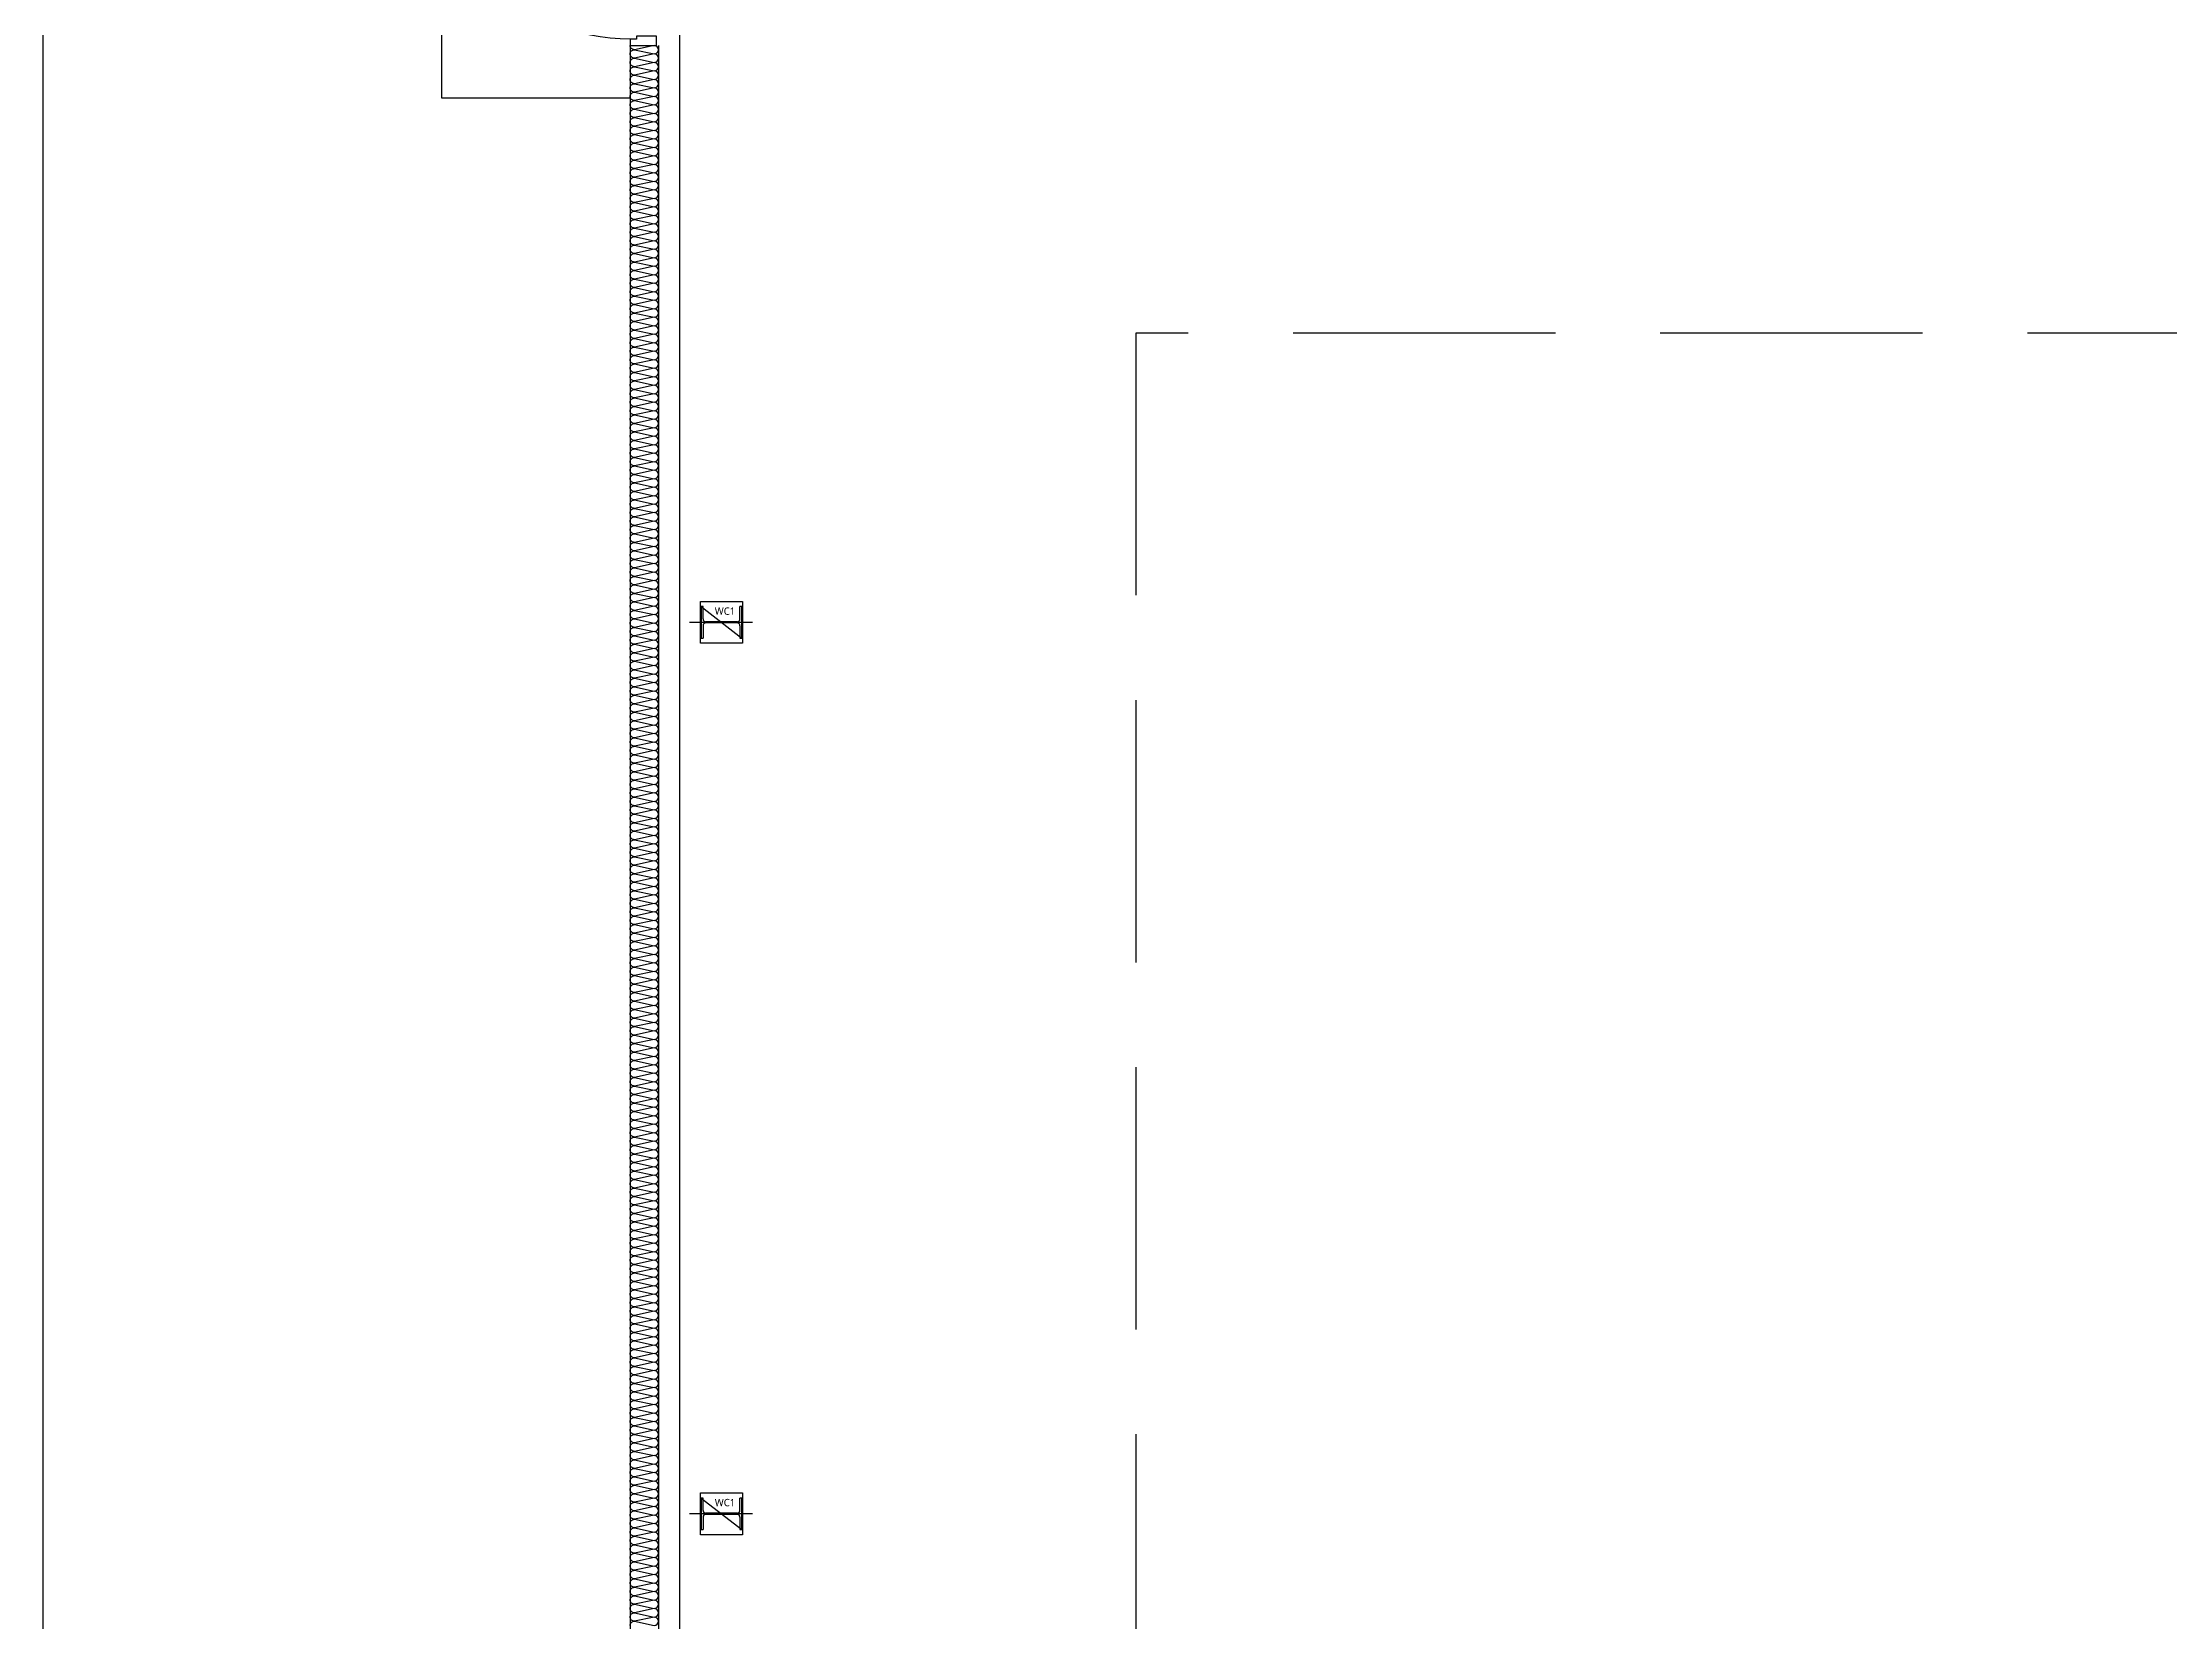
# Model space of a CAD drawing. Header units: millimetres. Extents: x 0 to 420500, y 0 to 297000.
# Drawn here: x 119534 to 129670, y 228740 to 236268 of the extents above; entities that cross this region are included whole.
import ezdxf
from ezdxf.xclip import XClip

# ---------------------------------------------------------------- set-up
doc = ezdxf.new("R2010")
doc.units = ezdxf.units.MM
doc.header["$LTSCALE"] = 5000
doc.header["$XCLIPFRAME"] = 0
doc.linetypes.add('DASH', pattern=[0.35, 0.25, -0.1])
doc.linetypes.add('DASHED2', pattern=[0.375, 0.25, -0.125])
doc.layers.add('arch', color=8, linetype='Continuous')
doc.layers.add('TRAY', color=3, linetype='Continuous')
doc.styles.add('스타일1', font='malgun.ttf')

# ---------------------------------------------------------------- blocks, each defined once
blk = doc.blocks.new('*U51')
at = {"color": 0}
for points in [[(-20433.3, 0, -0.414214), (-20448.3, 15), (-20433.3, 85, 1), (-20463.3, 85), (-20448.3, 15, -0.414214), (-20463.3, 0, 0.414214)], [(-20403.3, 0, -0.414214), (-20418.3, 15), (-20403.3, 85, 1), (-20433.3, 85), (-20418.3, 15, -0.414214), (-20433.3, 0, 0.414214)], [(-20373.3, 0, -0.414214), (-20388.3, 15), (-20373.3, 85, 1), (-20403.3, 85), (-20388.3, 15, -0.414214), (-20403.3, 0, 0.414214)], [(-20343.3, 0, -0.414214), (-20358.3, 15), (-20343.3, 85, 1), (-20373.3, 85), (-20358.3, 15, -0.414214), (-20373.3, 0, 0.414214)], [(-20313.3, 0, -0.414214), (-20328.3, 15), (-20313.3, 85, 1), (-20343.3, 85), (-20328.3, 15, -0.414214), (-20343.3, 0, 0.414214)], [(-20283.3, 0, -0.414214), (-20298.3, 15), (-20283.3, 85, 1), (-20313.3, 85), (-20298.3, 15, -0.414214), (-20313.3, 0, 0.414214)], [(-20253.3, 0, -0.414214), (-20268.3, 15), (-20253.3, 85, 1), (-20283.3, 85), (-20268.3, 15, -0.414214), (-20283.3, 0, 0.414214)], [(-20223.3, 0, -0.414214), (-20238.3, 15), (-20223.3, 85, 1), (-20253.3, 85), (-20238.3, 15, -0.414214), (-20253.3, 0, 0.414214)], [(-20193.3, 0, -0.414214), (-20208.3, 15), (-20193.3, 85, 1), (-20223.3, 85), (-20208.3, 15, -0.414214), (-20223.3, 0, 0.414214)], [(-20163.3, 0, -0.414214), (-20178.3, 15), (-20163.3, 85, 1), (-20193.3, 85), (-20178.3, 15, -0.414214), (-20193.3, 0, 0.414214)], [(-20133.3, 0, -0.414214), (-20148.3, 15), (-20133.3, 85, 1), (-20163.3, 85), (-20148.3, 15, -0.414214), (-20163.3, 0, 0.414214)], [(-20103.3, 0, -0.414214), (-20118.3, 15), (-20103.3, 85, 1), (-20133.3, 85), (-20118.3, 15, -0.414214), (-20133.3, 0, 0.414214)], [(-20073.3, 0, -0.414214), (-20088.3, 15), (-20073.3, 85, 1), (-20103.3, 85), (-20088.3, 15, -0.414214), (-20103.3, 0, 0.414214)], [(-20043.3, 0, -0.414214), (-20058.3, 15), (-20043.3, 85, 1), (-20073.3, 85), (-20058.3, 15, -0.414214), (-20073.3, 0, 0.414214)], [(-20013.3, 0, -0.414214), (-20028.3, 15), (-20013.3, 85, 1), (-20043.3, 85), (-20028.3, 15, -0.414214), (-20043.3, 0, 0.414214)], [(-19983.3, 0, -0.414214), (-19998.3, 15), (-19983.3, 85, 1), (-20013.3, 85), (-19998.3, 15, -0.414214), (-20013.3, 0, 0.414214)], [(-19953.3, 0, -0.414214), (-19968.3, 15), (-19953.3, 85, 1), (-19983.3, 85), (-19968.3, 15, -0.414214), (-19983.3, 0, 0.414214)], [(-19923.3, 0, -0.414214), (-19938.3, 15), (-19923.3, 85, 1), (-19953.3, 85), (-19938.3, 15, -0.414214), (-19953.3, 0, 0.414214)], [(-19893.3, 0, -0.414214), (-19908.3, 15), (-19893.3, 85, 1), (-19923.3, 85), (-19908.3, 15, -0.414214), (-19923.3, 0, 0.414214)], [(-19863.3, 0, -0.414214), (-19878.3, 15), (-19863.3, 85, 1), (-19893.3, 85), (-19878.3, 15, -0.414214), (-19893.3, 0, 0.414214)], [(-19833.3, 0, -0.414214), (-19848.3, 15), (-19833.3, 85, 1), (-19863.3, 85), (-19848.3, 15, -0.414214), (-19863.3, 0, 0.414214)], [(-19803.3, 0, -0.414214), (-19818.3, 15), (-19803.3, 85, 1), (-19833.3, 85), (-19818.3, 15, -0.414214), (-19833.3, 0, 0.414214)], [(-19773.3, 0, -0.414214), (-19788.3, 15), (-19773.3, 85, 1), (-19803.3, 85), (-19788.3, 15, -0.414214), (-19803.3, 0, 0.414214)], [(-19743.3, 0, -0.414214), (-19758.3, 15), (-19743.3, 85, 1), (-19773.3, 85), (-19758.3, 15, -0.414214), (-19773.3, 0, 0.414214)], [(-19713.3, 0, -0.414214), (-19728.3, 15), (-19713.3, 85, 1), (-19743.3, 85), (-19728.3, 15, -0.414214), (-19743.3, 0, 0.414214)], [(-19683.3, 0, -0.414214), (-19698.3, 15), (-19683.3, 85, 1), (-19713.3, 85), (-19698.3, 15, -0.414214), (-19713.3, 0, 0.414214)], [(-19653.3, 0, -0.414214), (-19668.3, 15), (-19653.3, 85, 1), (-19683.3, 85), (-19668.3, 15, -0.414214), (-19683.3, 0, 0.414214)], [(-19623.3, 0, -0.414214), (-19638.3, 15), (-19623.3, 85, 1), (-19653.3, 85), (-19638.3, 15, -0.414214), (-19653.3, 0, 0.414214)], [(-19593.3, 0, -0.414214), (-19608.3, 15), (-19593.3, 85, 1), (-19623.3, 85), (-19608.3, 15, -0.414214), (-19623.3, 0, 0.414214)], [(-19563.3, 0, -0.414214), (-19578.3, 15), (-19563.3, 85, 1), (-19593.3, 85), (-19578.3, 15, -0.414214), (-19593.3, 0, 0.414214)], [(-19533.3, 0, -0.414214), (-19548.3, 15), (-19533.3, 85, 1), (-19563.3, 85), (-19548.3, 15, -0.414214), (-19563.3, 0, 0.414214)], [(-19503.3, 0, -0.414214), (-19518.3, 15), (-19503.3, 85, 1), (-19533.3, 85), (-19518.3, 15, -0.414214), (-19533.3, 0, 0.414214)], [(-19473.3, 0, -0.414214), (-19488.3, 15), (-19473.3, 85, 1), (-19503.3, 85), (-19488.3, 15, -0.414214), (-19503.3, 0, 0.414214)], [(-19443.3, 0, -0.414214), (-19458.3, 15), (-19443.3, 85, 1), (-19473.3, 85), (-19458.3, 15, -0.414214), (-19473.3, 0, 0.414214)], [(-19413.3, 0, -0.414214), (-19428.3, 15), (-19413.3, 85, 1), (-19443.3, 85), (-19428.3, 15, -0.414214), (-19443.3, 0, 0.414214)], [(-19383.3, 0, -0.414214), (-19398.3, 15), (-19383.3, 85, 1), (-19413.3, 85), (-19398.3, 15, -0.414214), (-19413.3, 0, 0.414214)], [(-19353.3, 0, -0.414214), (-19368.3, 15), (-19353.3, 85, 1), (-19383.3, 85), (-19368.3, 15, -0.414214), (-19383.3, 0, 0.414214)], [(-19323.3, 0, -0.414214), (-19338.3, 15), (-19323.3, 85, 1), (-19353.3, 85), (-19338.3, 15, -0.414214), (-19353.3, 0, 0.414214)], [(-19293.3, 0, -0.414214), (-19308.3, 15), (-19293.3, 85, 1), (-19323.3, 85), (-19308.3, 15, -0.414214), (-19323.3, 0, 0.414214)], [(-19263.3, 0, -0.414214), (-19278.3, 15), (-19263.3, 85, 1), (-19293.3, 85), (-19278.3, 15, -0.414214), (-19293.3, 0, 0.414214)], [(-19233.3, 0, -0.414214), (-19248.3, 15), (-19233.3, 85, 1), (-19263.3, 85), (-19248.3, 15, -0.414214), (-19263.3, 0, 0.414214)], [(-19203.3, 0, -0.414214), (-19218.3, 15), (-19203.3, 85, 1), (-19233.3, 85), (-19218.3, 15, -0.414214), (-19233.3, 0, 0.414214)], [(-19173.3, 0, -0.414214), (-19188.3, 15), (-19173.3, 85, 1), (-19203.3, 85), (-19188.3, 15, -0.414214), (-19203.3, 0, 0.414214)], [(-19143.3, 0, -0.414214), (-19158.3, 15), (-19143.3, 85, 1), (-19173.3, 85), (-19158.3, 15, -0.414214), (-19173.3, 0, 0.414214)], [(-19113.3, 0, -0.414214), (-19128.3, 15), (-19113.3, 85, 1), (-19143.3, 85), (-19128.3, 15, -0.414214), (-19143.3, 0, 0.414214)], [(-19083.3, 0, -0.414214), (-19098.3, 15), (-19083.3, 85, 1), (-19113.3, 85), (-19098.3, 15, -0.414214), (-19113.3, 0, 0.414214)], [(-19053.3, 0, -0.414214), (-19068.3, 15), (-19053.3, 85, 1), (-19083.3, 85), (-19068.3, 15, -0.414214), (-19083.3, 0, 0.414214)], [(-19023.3, 0, -0.414214), (-19038.3, 15), (-19023.3, 85, 1), (-19053.3, 85), (-19038.3, 15, -0.414214), (-19053.3, 0, 0.414214)], [(-18993.3, 0, -0.414214), (-19008.3, 15), (-18993.3, 85, 1), (-19023.3, 85), (-19008.3, 15, -0.414214), (-19023.3, 0, 0.414214)], [(-18963.3, 0, -0.414214), (-18978.3, 15), (-18963.3, 85, 1), (-18993.3, 85), (-18978.3, 15, -0.414214), (-18993.3, 0, 0.414214)], [(-18933.3, 0, -0.414214), (-18948.3, 15), (-18933.3, 85, 1), (-18963.3, 85), (-18948.3, 15, -0.414214), (-18963.3, 0, 0.414214)], [(-18903.3, 0, -0.414214), (-18918.3, 15), (-18903.3, 85, 1), (-18933.3, 85), (-18918.3, 15, -0.414214), (-18933.3, 0, 0.414214)], [(-18873.3, 0, -0.414214), (-18888.3, 15), (-18873.3, 85, 1), (-18903.3, 85), (-18888.3, 15, -0.414214), (-18903.3, 0, 0.414214)], [(-18843.3, 0, -0.414214), (-18858.3, 15), (-18843.3, 85, 1), (-18873.3, 85), (-18858.3, 15, -0.414214), (-18873.3, 0, 0.414214)], [(-18813.3, 0, -0.414214), (-18828.3, 15), (-18813.3, 85, 1), (-18843.3, 85), (-18828.3, 15, -0.414214), (-18843.3, 0, 0.414214)], [(-18783.3, 0, -0.414214), (-18798.3, 15), (-18783.3, 85, 1), (-18813.3, 85), (-18798.3, 15, -0.414214), (-18813.3, 0, 0.414214)], [(-18753.3, 0, -0.414214), (-18768.3, 15), (-18753.3, 85, 1), (-18783.3, 85), (-18768.3, 15, -0.414214), (-18783.3, 0, 0.414214)], [(-18723.3, 0, -0.414214), (-18738.3, 15), (-18723.3, 85, 1), (-18753.3, 85), (-18738.3, 15, -0.414214), (-18753.3, 0, 0.414214)], [(-18693.3, 0, -0.414214), (-18708.3, 15), (-18693.3, 85, 1), (-18723.3, 85), (-18708.3, 15, -0.414214), (-18723.3, 0, 0.414214)], [(-18663.3, 0, -0.414214), (-18678.3, 15), (-18663.3, 85, 1), (-18693.3, 85), (-18678.3, 15, -0.414214), (-18693.3, 0, 0.414214)], [(-18633.3, 0, -0.414214), (-18648.3, 15), (-18633.3, 85, 1), (-18663.3, 85), (-18648.3, 15, -0.414214), (-18663.3, 0, 0.414214)], [(-18603.3, 0, -0.414214), (-18618.3, 15), (-18603.3, 85, 1), (-18633.3, 85), (-18618.3, 15, -0.414214), (-18633.3, 0, 0.414214)], [(-18573.3, 0, -0.414214), (-18588.3, 15), (-18573.3, 85, 1), (-18603.3, 85), (-18588.3, 15, -0.414214), (-18603.3, 0, 0.414214)], [(-18543.3, 0, -0.414214), (-18558.3, 15), (-18543.3, 85, 1), (-18573.3, 85), (-18558.3, 15, -0.414214), (-18573.3, 0, 0.414214)], [(-18513.3, 0, -0.414214), (-18528.3, 15), (-18513.3, 85, 1), (-18543.3, 85), (-18528.3, 15, -0.414214), (-18543.3, 0, 0.414214)], [(-18483.3, 0, -0.414214), (-18498.3, 15), (-18483.3, 85, 1), (-18513.3, 85), (-18498.3, 15, -0.414214), (-18513.3, 0, 0.414214)], [(-18453.3, 0, -0.414214), (-18468.3, 15), (-18453.3, 85, 1), (-18483.3, 85), (-18468.3, 15, -0.414214), (-18483.3, 0, 0.414214)], [(-18423.3, 0, -0.414214), (-18438.3, 15), (-18423.3, 85, 1), (-18453.3, 85), (-18438.3, 15, -0.414214), (-18453.3, 0, 0.414214)], [(-18393.3, 0, -0.414214), (-18408.3, 15), (-18393.3, 85, 1), (-18423.3, 85), (-18408.3, 15, -0.414214), (-18423.3, 0, 0.414214)], [(-18363.3, 0, -0.414214), (-18378.3, 15), (-18363.3, 85, 1), (-18393.3, 85), (-18378.3, 15, -0.414214), (-18393.3, 0, 0.414214)], [(-18333.3, 0, -0.414214), (-18348.3, 15), (-18333.3, 85, 1), (-18363.3, 85), (-18348.3, 15, -0.414214), (-18363.3, 0, 0.414214)], [(-18303.3, 0, -0.414214), (-18318.3, 15), (-18303.3, 85, 1), (-18333.3, 85), (-18318.3, 15, -0.414214), (-18333.3, 0, 0.414214)], [(-18273.3, 0, -0.414214), (-18288.3, 15), (-18273.3, 85, 1), (-18303.3, 85), (-18288.3, 15, -0.414214), (-18303.3, 0, 0.414214)], [(-18243.3, 0, -0.414214), (-18258.3, 15), (-18243.3, 85, 1), (-18273.3, 85), (-18258.3, 15, -0.414214), (-18273.3, 0, 0.414214)], [(-18213.3, 0, -0.414214), (-18228.3, 15), (-18213.3, 85, 1), (-18243.3, 85), (-18228.3, 15, -0.414214), (-18243.3, 0, 0.414214)], [(-18183.3, 0, -0.414214), (-18198.3, 15), (-18183.3, 85, 1), (-18213.3, 85), (-18198.3, 15, -0.414214), (-18213.3, 0, 0.414214)], [(-18153.3, 0, -0.414214), (-18168.3, 15), (-18153.3, 85, 1), (-18183.3, 85), (-18168.3, 15, -0.414214), (-18183.3, 0, 0.414214)], [(-18123.3, 0, -0.414214), (-18138.3, 15), (-18123.3, 85, 1), (-18153.3, 85), (-18138.3, 15, -0.414214), (-18153.3, 0, 0.414214)], [(-18093.3, 0, -0.414214), (-18108.3, 15), (-18093.3, 85, 1), (-18123.3, 85), (-18108.3, 15, -0.414214), (-18123.3, 0, 0.414214)], [(-18063.3, 0, -0.414214), (-18078.3, 15), (-18063.3, 85, 1), (-18093.3, 85), (-18078.3, 15, -0.414214), (-18093.3, 0, 0.414214)], [(-18033.3, 0, -0.414214), (-18048.3, 15), (-18033.3, 85, 1), (-18063.3, 85), (-18048.3, 15, -0.414214), (-18063.3, 0, 0.414214)], [(-18003.3, 0, -0.414214), (-18018.3, 15), (-18003.3, 85, 1), (-18033.3, 85), (-18018.3, 15, -0.414214), (-18033.3, 0, 0.414214)], [(-17973.3, 0, -0.414214), (-17988.3, 15), (-17973.3, 85, 1), (-18003.3, 85), (-17988.3, 15, -0.414214), (-18003.3, 0, 0.414214)], [(-17943.3, 0, -0.414214), (-17958.3, 15), (-17943.3, 85, 1), (-17973.3, 85), (-17958.3, 15, -0.414214), (-17973.3, 0, 0.414214)], [(-17913.3, 0, -0.414214), (-17928.3, 15), (-17913.3, 85, 1), (-17943.3, 85), (-17928.3, 15, -0.414214), (-17943.3, 0, 0.414214)], [(-17883.3, 0, -0.414214), (-17898.3, 15), (-17883.3, 85, 1), (-17913.3, 85), (-17898.3, 15, -0.414214), (-17913.3, 0, 0.414214)], [(-17853.3, 0, -0.414214), (-17868.3, 15), (-17853.3, 85, 1), (-17883.3, 85), (-17868.3, 15, -0.414214), (-17883.3, 0, 0.414214)], [(-17823.3, 0, -0.414214), (-17838.3, 15), (-17823.3, 85, 1), (-17853.3, 85), (-17838.3, 15, -0.414214), (-17853.3, 0, 0.414214)], [(-17793.3, 0, -0.414214), (-17808.3, 15), (-17793.3, 85, 1), (-17823.3, 85), (-17808.3, 15, -0.414214), (-17823.3, 0, 0.414214)], [(-17763.3, 0, -0.414214), (-17778.3, 15), (-17763.3, 85, 1), (-17793.3, 85), (-17778.3, 15, -0.414214), (-17793.3, 0, 0.414214)], [(-17733.3, 0, -0.414214), (-17748.3, 15), (-17733.3, 85, 1), (-17763.3, 85), (-17748.3, 15, -0.414214), (-17763.3, 0, 0.414214)], [(-17703.3, 0, -0.414214), (-17718.3, 15), (-17703.3, 85, 1), (-17733.3, 85), (-17718.3, 15, -0.414214), (-17733.3, 0, 0.414214)], [(-17673.3, 0, -0.414214), (-17688.3, 15), (-17673.3, 85, 1), (-17703.3, 85), (-17688.3, 15, -0.414214), (-17703.3, 0, 0.414214)], [(-17643.3, 0, -0.414214), (-17658.3, 15), (-17643.3, 85, 1), (-17673.3, 85), (-17658.3, 15, -0.414214), (-17673.3, 0, 0.414214)], [(-17613.3, 0, -0.414214), (-17628.3, 15), (-17613.3, 85, 1), (-17643.3, 85), (-17628.3, 15, -0.414214), (-17643.3, 0, 0.414214)], [(-17583.3, 0, -0.414214), (-17598.3, 15), (-17583.3, 85, 1), (-17613.3, 85), (-17598.3, 15, -0.414214), (-17613.3, 0, 0.414214)], [(-17553.3, 0, -0.414214), (-17568.3, 15), (-17553.3, 85, 1), (-17583.3, 85), (-17568.3, 15, -0.414214), (-17583.3, 0, 0.414214)], [(-17523.3, 0, -0.414214), (-17538.3, 15), (-17523.3, 85, 1), (-17553.3, 85), (-17538.3, 15, -0.414214), (-17553.3, 0, 0.414214)], [(-17493.3, 0, -0.414214), (-17508.3, 15), (-17493.3, 85, 1), (-17523.3, 85), (-17508.3, 15, -0.414214), (-17523.3, 0, 0.414214)], [(-17463.3, 0, -0.414214), (-17478.3, 15), (-17463.3, 85, 1), (-17493.3, 85), (-17478.3, 15, -0.414214), (-17493.3, 0, 0.414214)], [(-17433.3, 0, -0.414214), (-17448.3, 15), (-17433.3, 85, 1), (-17463.3, 85), (-17448.3, 15, -0.414214), (-17463.3, 0, 0.414214)], [(-17403.3, 0, -0.414214), (-17418.3, 15), (-17403.3, 85, 1), (-17433.3, 85), (-17418.3, 15, -0.414214), (-17433.3, 0, 0.414214)], [(-17373.3, 0, -0.414214), (-17388.3, 15), (-17373.3, 85, 1), (-17403.3, 85), (-17388.3, 15, -0.414214), (-17403.3, 0, 0.414214)], [(-17343.3, 0, -0.414214), (-17358.3, 15), (-17343.3, 85, 1), (-17373.3, 85), (-17358.3, 15, -0.414214), (-17373.3, 0, 0.414214)], [(-17313.3, 0, -0.414214), (-17328.3, 15), (-17313.3, 85, 1), (-17343.3, 85), (-17328.3, 15, -0.414214), (-17343.3, 0, 0.414214)], [(-17283.3, 0, -0.414214), (-17298.3, 15), (-17283.3, 85, 1), (-17313.3, 85), (-17298.3, 15, -0.414214), (-17313.3, 0, 0.414214)], [(-17253.3, 0, -0.414214), (-17268.3, 15), (-17253.3, 85, 1), (-17283.3, 85), (-17268.3, 15, -0.414214), (-17283.3, 0, 0.414214)], [(-17223.3, 0, -0.414214), (-17238.3, 15), (-17223.3, 85, 1), (-17253.3, 85), (-17238.3, 15, -0.414214), (-17253.3, 0, 0.414214)], [(-17193.3, 0, -0.414214), (-17208.3, 15), (-17193.3, 85, 1), (-17223.3, 85), (-17208.3, 15, -0.414214), (-17223.3, 0, 0.414214)], [(-17163.3, 0, -0.414214), (-17178.3, 15), (-17163.3, 85, 1), (-17193.3, 85), (-17178.3, 15, -0.414214), (-17193.3, 0, 0.414214)], [(-17133.3, 0, -0.414214), (-17148.3, 15), (-17133.3, 85, 1), (-17163.3, 85), (-17148.3, 15, -0.414214), (-17163.3, 0, 0.414214)], [(-17103.3, 0, -0.414214), (-17118.3, 15), (-17103.3, 85, 1), (-17133.3, 85), (-17118.3, 15, -0.414214), (-17133.3, 0, 0.414214)], [(-17073.3, 0, -0.414214), (-17088.3, 15), (-17073.3, 85, 1), (-17103.3, 85), (-17088.3, 15, -0.414214), (-17103.3, 0, 0.414214)], [(-17043.3, 0, -0.414214), (-17058.3, 15), (-17043.3, 85, 1), (-17073.3, 85), (-17058.3, 15, -0.414214), (-17073.3, 0, 0.414214)], [(-17013.3, 0, -0.414214), (-17028.3, 15), (-17013.3, 85, 1), (-17043.3, 85), (-17028.3, 15, -0.414214), (-17043.3, 0, 0.414214)], [(-16983.3, 0, -0.414214), (-16998.3, 15), (-16983.3, 85, 1), (-17013.3, 85), (-16998.3, 15, -0.414214), (-17013.3, 0, 0.414214)], [(-16953.3, 0, -0.414214), (-16968.3, 15), (-16953.3, 85, 1), (-16983.3, 85), (-16968.3, 15, -0.414214), (-16983.3, 0, 0.414214)], [(-16923.3, 0, -0.414214), (-16938.3, 15), (-16923.3, 85, 1), (-16953.3, 85), (-16938.3, 15, -0.414214), (-16953.3, 0, 0.414214)], [(-16893.3, 0, -0.414214), (-16908.3, 15), (-16893.3, 85, 1), (-16923.3, 85), (-16908.3, 15, -0.414214), (-16923.3, 0, 0.414214)], [(-16863.3, 0, -0.414214), (-16878.3, 15), (-16863.3, 85, 1), (-16893.3, 85), (-16878.3, 15, -0.414214), (-16893.3, 0, 0.414214)], [(-16833.3, 0, -0.414214), (-16848.3, 15), (-16833.3, 85, 1), (-16863.3, 85), (-16848.3, 15, -0.414214), (-16863.3, 0, 0.414214)], [(-16803.3, 0, -0.414214), (-16818.3, 15), (-16803.3, 85, 1), (-16833.3, 85), (-16818.3, 15, -0.414214), (-16833.3, 0, 0.414214)], [(-16773.3, 0, -0.414214), (-16788.3, 15), (-16773.3, 85, 1), (-16803.3, 85), (-16788.3, 15, -0.414214), (-16803.3, 0, 0.414214)], [(-16743.3, 0, -0.414214), (-16758.3, 15), (-16743.3, 85, 1), (-16773.3, 85), (-16758.3, 15, -0.414214), (-16773.3, 0, 0.414214)], [(-16713.3, 0, -0.414214), (-16728.3, 15), (-16713.3, 85, 1), (-16743.3, 85), (-16728.3, 15, -0.414214), (-16743.3, 0, 0.414214)], [(-16683.3, 0, -0.414214), (-16698.3, 15), (-16683.3, 85, 1), (-16713.3, 85), (-16698.3, 15, -0.414214), (-16713.3, 0, 0.414214)], [(-16653.3, 0, -0.414214), (-16668.3, 15), (-16653.3, 85, 1), (-16683.3, 85), (-16668.3, 15, -0.414214), (-16683.3, 0, 0.414214)], [(-16623.3, 0, -0.414214), (-16638.3, 15), (-16623.3, 85, 1), (-16653.3, 85), (-16638.3, 15, -0.414214), (-16653.3, 0, 0.414214)], [(-16593.3, 0, -0.414214), (-16608.3, 15), (-16593.3, 85, 1), (-16623.3, 85), (-16608.3, 15, -0.414214), (-16623.3, 0, 0.414214)], [(-16563.3, 0, -0.414214), (-16578.3, 15), (-16563.3, 85, 1), (-16593.3, 85), (-16578.3, 15, -0.414214), (-16593.3, 0, 0.414214)], [(-16533.3, 0, -0.414214), (-16548.3, 15), (-16533.3, 85, 1), (-16563.3, 85), (-16548.3, 15, -0.414214), (-16563.3, 0, 0.414214)], [(-16503.3, 0, -0.414214), (-16518.3, 15), (-16503.3, 85, 1), (-16533.3, 85), (-16518.3, 15, -0.414214), (-16533.3, 0, 0.414214)], [(-16473.3, 0, -0.414214), (-16488.3, 15), (-16473.3, 85, 1), (-16503.3, 85), (-16488.3, 15, -0.414214), (-16503.3, 0, 0.414214)], [(-16443.3, 0, -0.414214), (-16458.3, 15), (-16443.3, 85, 1), (-16473.3, 85), (-16458.3, 15, -0.414214), (-16473.3, 0, 0.414214)], [(-16413.3, 0, -0.414214), (-16428.3, 15), (-16413.3, 85, 1), (-16443.3, 85), (-16428.3, 15, -0.414214), (-16443.3, 0, 0.414214)], [(-16383.3, 0, -0.414214), (-16398.3, 15), (-16383.3, 85, 1), (-16413.3, 85), (-16398.3, 15, -0.414214), (-16413.3, 0, 0.414214)], [(-16353.3, 0, -0.414214), (-16368.3, 15), (-16353.3, 85, 1), (-16383.3, 85), (-16368.3, 15, -0.414214), (-16383.3, 0, 0.414214)], [(-16323.3, 0, -0.414214), (-16338.3, 15), (-16323.3, 85, 1), (-16353.3, 85), (-16338.3, 15, -0.414214), (-16353.3, 0, 0.414214)], [(-16293.3, 0, -0.414214), (-16308.3, 15), (-16293.3, 85, 1), (-16323.3, 85), (-16308.3, 15, -0.414214), (-16323.3, 0, 0.414214)], [(-16263.3, 0, -0.414214), (-16278.3, 15), (-16263.3, 85, 1), (-16293.3, 85), (-16278.3, 15, -0.414214), (-16293.3, 0, 0.414214)], [(-16233.3, 0, -0.414214), (-16248.3, 15), (-16233.3, 85, 1), (-16263.3, 85), (-16248.3, 15, -0.414214), (-16263.3, 0, 0.414214)], [(-16203.3, 0, -0.414214), (-16218.3, 15), (-16203.3, 85, 1), (-16233.3, 85), (-16218.3, 15, -0.414214), (-16233.3, 0, 0.414214)], [(-16173.3, 0, -0.414214), (-16188.3, 15), (-16173.3, 85, 1), (-16203.3, 85), (-16188.3, 15, -0.414214), (-16203.3, 0, 0.414214)], [(-16143.3, 0, -0.414214), (-16158.3, 15), (-16143.3, 85, 1), (-16173.3, 85), (-16158.3, 15, -0.414214), (-16173.3, 0, 0.414214)], [(-16113.3, 0, -0.414214), (-16128.3, 15), (-16113.3, 85, 1), (-16143.3, 85), (-16128.3, 15, -0.414214), (-16143.3, 0, 0.414214)], [(-16083.3, 0, -0.414214), (-16098.3, 15), (-16083.3, 85, 1), (-16113.3, 85), (-16098.3, 15, -0.414214), (-16113.3, 0, 0.414214)], [(-16053.3, 0, -0.414214), (-16068.3, 15), (-16053.3, 85, 1), (-16083.3, 85), (-16068.3, 15, -0.414214), (-16083.3, 0, 0.414214)], [(-16023.3, 0, -0.414214), (-16038.3, 15), (-16023.3, 85, 1), (-16053.3, 85), (-16038.3, 15, -0.414214), (-16053.3, 0, 0.414214)], [(-15993.3, 0, -0.414214), (-16008.3, 15), (-15993.3, 85, 1), (-16023.3, 85), (-16008.3, 15, -0.414214), (-16023.3, 0, 0.414214)], [(-15963.3, 0, -0.414214), (-15978.3, 15), (-15963.3, 85, 1), (-15993.3, 85), (-15978.3, 15, -0.414214), (-15993.3, 0, 0.414214)], [(-15933.3, 0, -0.414214), (-15948.3, 15), (-15933.3, 85, 1), (-15963.3, 85), (-15948.3, 15, -0.414214), (-15963.3, 0, 0.414214)], [(-15903.3, 0, -0.414214), (-15918.3, 15), (-15903.3, 85, 1), (-15933.3, 85), (-15918.3, 15, -0.414214), (-15933.3, 0, 0.414214)], [(-15873.3, 0, -0.414214), (-15888.3, 15), (-15873.3, 85, 1), (-15903.3, 85), (-15888.3, 15, -0.414214), (-15903.3, 0, 0.414214)], [(-15843.3, 0, -0.414214), (-15858.3, 15), (-15843.3, 85, 1), (-15873.3, 85), (-15858.3, 15, -0.414214), (-15873.3, 0, 0.414214)], [(-15813.3, 0, -0.414214), (-15828.3, 15), (-15813.3, 85, 1), (-15843.3, 85), (-15828.3, 15, -0.414214), (-15843.3, 0, 0.414214)], [(-15783.3, 0, -0.414214), (-15798.3, 15), (-15783.3, 85, 1), (-15813.3, 85), (-15798.3, 15, -0.414214), (-15813.3, 0, 0.414214)], [(-15753.3, 0, -0.414214), (-15768.3, 15), (-15753.3, 85, 1), (-15783.3, 85), (-15768.3, 15, -0.414214), (-15783.3, 0, 0.414214)], [(-15723.3, 0, -0.414214), (-15738.3, 15), (-15723.3, 85, 1), (-15753.3, 85), (-15738.3, 15, -0.414214), (-15753.3, 0, 0.414214)], [(-15693.3, 0, -0.414214), (-15708.3, 15), (-15693.3, 85, 1), (-15723.3, 85), (-15708.3, 15, -0.414214), (-15723.3, 0, 0.414214)], [(-15663.3, 0, -0.414214), (-15678.3, 15), (-15663.3, 85, 1), (-15693.3, 85), (-15678.3, 15, -0.414214), (-15693.3, 0, 0.414214)], [(-15633.3, 0, -0.414214), (-15648.3, 15), (-15633.3, 85, 1), (-15663.3, 85), (-15648.3, 15, -0.414214), (-15663.3, 0, 0.414214)], [(-15603.3, 0, -0.414214), (-15618.3, 15), (-15603.3, 85, 1), (-15633.3, 85), (-15618.3, 15, -0.414214), (-15633.3, 0, 0.414214)], [(-15573.3, 0, -0.414214), (-15588.3, 15), (-15573.3, 85, 1), (-15603.3, 85), (-15588.3, 15, -0.414214), (-15603.3, 0, 0.414214)], [(-15543.3, 0, -0.414214), (-15558.3, 15), (-15543.3, 85, 1), (-15573.3, 85), (-15558.3, 15, -0.414214), (-15573.3, 0, 0.414214)], [(-15513.3, 0, -0.414214), (-15528.3, 15), (-15513.3, 85, 1), (-15543.3, 85), (-15528.3, 15, -0.414214), (-15543.3, 0, 0.414214)], [(-15483.3, 0, -0.414214), (-15498.3, 15), (-15483.3, 85, 1), (-15513.3, 85), (-15498.3, 15, -0.414214), (-15513.3, 0, 0.414214)], [(-15453.3, 0, -0.414214), (-15468.3, 15), (-15453.3, 85, 1), (-15483.3, 85), (-15468.3, 15, -0.414214), (-15483.3, 0, 0.414214)], [(-15423.3, 0, -0.414214), (-15438.3, 15), (-15423.3, 85, 1), (-15453.3, 85), (-15438.3, 15, -0.414214), (-15453.3, 0, 0.414214)], [(-15393.3, 0, -0.414214), (-15408.3, 15), (-15393.3, 85, 1), (-15423.3, 85), (-15408.3, 15, -0.414214), (-15423.3, 0, 0.414214)], [(-15363.3, 0, -0.414214), (-15378.3, 15), (-15363.3, 85, 1), (-15393.3, 85), (-15378.3, 15, -0.414214), (-15393.3, 0, 0.414214)], [(-15333.3, 0, -0.414214), (-15348.3, 15), (-15333.3, 85, 1), (-15363.3, 85), (-15348.3, 15, -0.414214), (-15363.3, 0, 0.414214)], [(-15303.3, 0, -0.414214), (-15318.3, 15), (-15303.3, 85, 1), (-15333.3, 85), (-15318.3, 15, -0.414214), (-15333.3, 0, 0.414214)], [(-15273.3, 0, -0.414214), (-15288.3, 15), (-15273.3, 85, 1), (-15303.3, 85), (-15288.3, 15, -0.414214), (-15303.3, 0, 0.414214)], [(-15243.3, 0, -0.414214), (-15258.3, 15), (-15243.3, 85, 1), (-15273.3, 85), (-15258.3, 15, -0.414214), (-15273.3, 0, 0.414214)], [(-15213.3, 0, -0.414214), (-15228.3, 15), (-15213.3, 85, 1), (-15243.3, 85), (-15228.3, 15, -0.414214), (-15243.3, 0, 0.414214)], [(-15183.3, 0, -0.414214), (-15198.3, 15), (-15183.3, 85, 1), (-15213.3, 85), (-15198.3, 15, -0.414214), (-15213.3, 0, 0.414214)], [(-15153.3, 0, -0.414214), (-15168.3, 15), (-15153.3, 85, 1), (-15183.3, 85), (-15168.3, 15, -0.414214), (-15183.3, 0, 0.414214)], [(-15123.3, 0, -0.414214), (-15138.3, 15), (-15123.3, 85, 1), (-15153.3, 85), (-15138.3, 15, -0.414214), (-15153.3, 0, 0.414214)], [(-15093.3, 0, -0.414214), (-15108.3, 15), (-15093.3, 85, 1), (-15123.3, 85), (-15108.3, 15, -0.414214), (-15123.3, 0, 0.414214)], [(-15063.3, 0, -0.414214), (-15078.3, 15), (-15063.3, 85, 1), (-15093.3, 85), (-15078.3, 15, -0.414214), (-15093.3, 0, 0.414214)], [(-15033.3, 0, -0.414214), (-15048.3, 15), (-15033.3, 85, 1), (-15063.3, 85), (-15048.3, 15, -0.414214), (-15063.3, 0, 0.414214)], [(-15003.3, 0, -0.414214), (-15018.3, 15), (-15003.3, 85, 1), (-15033.3, 85), (-15018.3, 15, -0.414214), (-15033.3, 0, 0.414214)], [(-14973.3, 0, -0.414214), (-14988.3, 15), (-14973.3, 85, 1), (-15003.3, 85), (-14988.3, 15, -0.414214), (-15003.3, 0, 0.414214)], [(-14943.3, 0, -0.414214), (-14958.3, 15), (-14943.3, 85, 1), (-14973.3, 85), (-14958.3, 15, -0.414214), (-14973.3, 0, 0.414214)], [(-14913.3, 0, -0.414214), (-14928.3, 15), (-14913.3, 85, 1), (-14943.3, 85), (-14928.3, 15, -0.414214), (-14943.3, 0, 0.414214)], [(-14883.3, 0, -0.414214), (-14898.3, 15), (-14883.3, 85, 1), (-14913.3, 85), (-14898.3, 15, -0.414214), (-14913.3, 0, 0.414214)]]:
    blk.add_lwpolyline(points, format="xyb", dxfattribs=at)
blk = doc.blocks.new('D-1000')
at = {"color": 0}
blk.add_line((30, 125), (30, 1065), dxfattribs=at)
for points in [[(30, 125), (65, 125), (65, 1065), (30, 1065)], [(0, 0), (45, 0), (45, 0), (45, 0), (45, 95), (30, 95), (30, 125), (0, 125), (0, 0)], [(1000, 0), (955, 0), (955, 0), (955, 0), (955, 95), (970, 95), (970, 125), (1000, 125), (1000, 0)]]:
    blk.add_lwpolyline(points, dxfattribs=at)
blk.add_arc((30, 125), 940, 0, 90, dxfattribs=at)
blk = doc.blocks.new('*U117')
at = {"color": 0}
for p, q in [((59, 185), (0, 185)), ((72, 172), (72, 22)), ((78, 172), (78, 22)), ((91, 185), (150, 185)), ((59, 9), (0, 9)), ((91, 9), (150, 9))]:
    blk.add_line(p, q, dxfattribs=at)
for points in [[(150, 185), (150, 194), (0, 194), (0, 185)], [(0, 9), (0, 0), (150, 0), (150, 9)]]:
    blk.add_lwpolyline(points, dxfattribs=at)
for centre, start, end in [((59, 172), 0, 90), ((91, 172), 90, 180), ((59, 22), 270, 0), ((91, 22), 180, 270)]:
    blk.add_arc(centre, 13, start, end, dxfattribs=at)
blk = doc.blocks.new('S-WC1')
at = {"color": 0}
for p, q in [((0, 147), (0, -153)), ((-75, -97), (75, 97))]:
    blk.add_line(p, q, dxfattribs=at)
blk.add_lwpolyline([(-100, 100), (100, 100), (100, -100), (-100, -100)], close=True, dxfattribs=at)
blk.add_blockref('*U117', (-75, -97), dxfattribs=at)
at = {"color": 0, "style": '스타일1'}
blk.add_text('WC1', height=35, rotation=90, dxfattribs=at).set_placement((-36, -32))
blk = doc.blocks.new('XR-PLAN', base_point=(461, 408))
at = {"layer": 'arch'}
for p, q in [((38265, 87835), (38265, 41483)), ((41065, 71400), (41065, 42465)), ((41200, 71400), (41200, 42600))]:
    blk.add_line(p, q, dxfattribs=at)
blk.add_lwpolyline([(57945, 86100), (41300, 86100), (41300, 42700), (48610, 42700)], dxfattribs=at)
at = {"layer": 'arch', "linetype": 'DASHED2', "ltscale": 2}
blk.add_lwpolyline([(41065, 72650), (40165, 72650), (40165, 71150), (41065, 71150)], dxfattribs=at)
at = {"layer": 'arch', "linetype": 'DASH'}
blk.add_lwpolyline([(43474, 58029), (87474, 58029), (87474, 70029), (43474, 70029)], close=True, dxfattribs=at)
blk.add_lwpolyline([(43474, 58029), (87474, 58029), (87474, 70029), (43474, 70029)], close=True, dxfattribs=at)
at = {"layer": 'arch', "xscale": -1, "rotation": 89.99999999999997}
blk.add_blockref('D-1000', (41190, 72400), dxfattribs=at)
at = {"layer": 'arch', "xscale": 1.35, "yscale": 1.35, "zscale": 1.35, "rotation": 270}
blk.add_blockref('*U51', (41065, 43775), dxfattribs=at)
at = {"layer": 'arch', "rotation": 270}
for p in [(41500, 68650), (41500, 64400)]:
    blk.add_blockref('S-WC1', p, dxfattribs=at)
blk = doc.blocks.new('XR-배치도', base_point=(461, 408))
ref = blk.add_blockref('XR-PLAN', (281311, 275111), dxfattribs=dict(rotation=47.15620461600879))
XClip(ref).set_block_clipping_path([(10268.6550578449, 25854.0591988688), (121697.9567652801, 114201.9318804346)])

msp = doc.modelspace()

# ---------------------------------------------------------------- block references
at = {"layer": 'TRAY'}
ref = msp.add_blockref('XR-배치도', (-310663, 184385), dxfattribs=dict(at, rotation=312.8437953840571))
XClip(ref).set_block_clipping_path([(355016.7243769546, 126994.5435289501), (152650.6807000034, 314675.0815890764), (386231.3503509208, 566532.8207304992), (588597.394027872, 378852.2826703729)])

doc.saveas('drawing.dxf')
